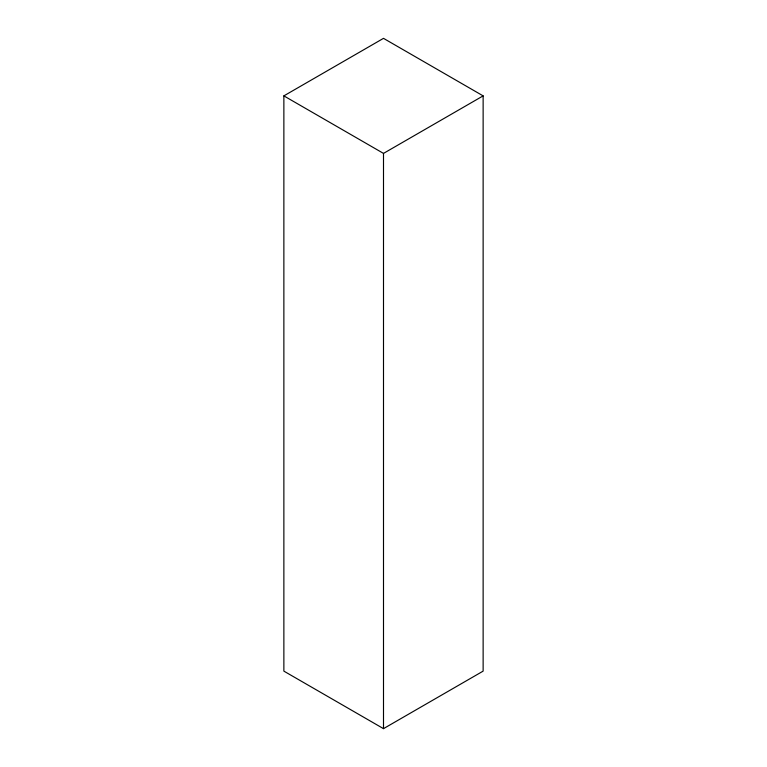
<?xml version="1.0" encoding="UTF-8"?>
<svg xmlns="http://www.w3.org/2000/svg" width="767" height="767" viewBox="0 0 767 767"><rect width="100%" height="100%" fill="white"/><g stroke="black" fill="none" stroke-linecap="round" stroke-linejoin="round"><path stroke-width="1.15" d="M283.867 95.875L383.5 38.35L483.133 95.875L483.133 671.125L383.5 728.65L283.867 671.125L283.867 95.875L383.5 153.4L483.133 95.875M383.5 153.4L383.5 728.65"/></g></svg>
